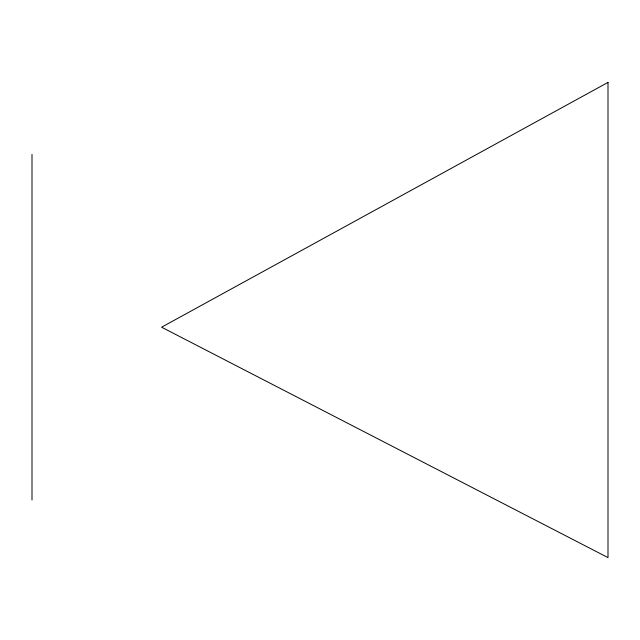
<?xml version="1.0" encoding="UTF-8"?>
<svg xmlns="http://www.w3.org/2000/svg" width="640" height="640" viewBox="0 0 640 640"><rect width="100%" height="100%" fill="white"/><g stroke="black" fill="none" stroke-linecap="round" stroke-linejoin="round"><path stroke-width="0.96" d="M32 154.4L32 500M608 82.4L161.6 327.2L608 557.6L608 82.4"/></g></svg>
